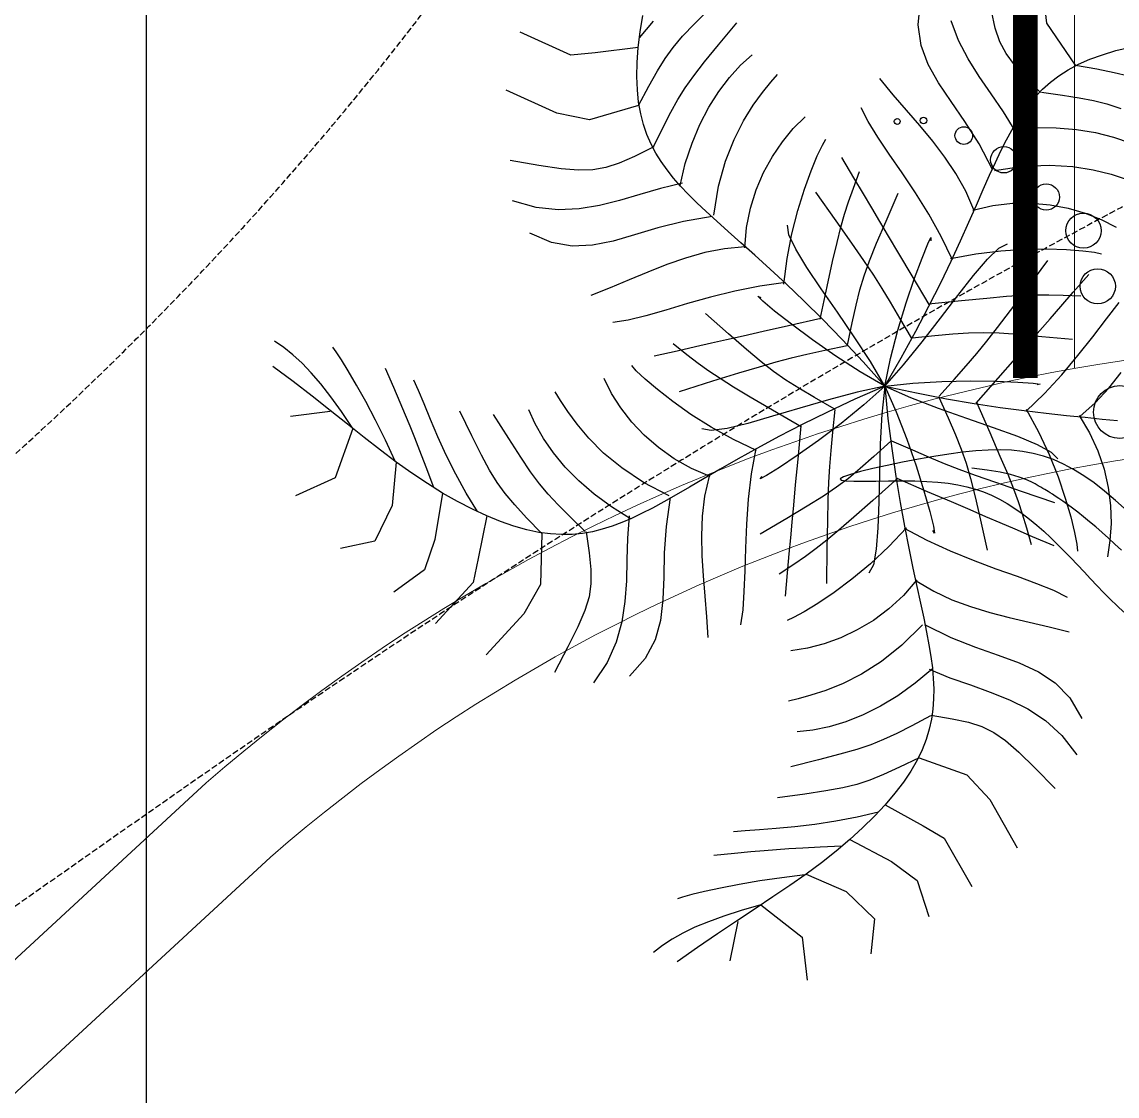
# Model space of a CAD drawing. Header units: millimetres. Extents: x -1030105 to 906887, y -616134 to 1220667.
# Drawn here: x -95543 to -93311, y 508457 to 510646 of the extents above; entities that cross this region are included whole.
import ezdxf
from ezdxf.enums import TextEntityAlignment as Align

# ---------------------------------------------------------------- set-up
doc = ezdxf.new("R2010")
doc.units = ezdxf.units.MM
doc.header["$MEASUREMENT"] = 0
doc.linetypes.add('CENTER', pattern=[2, 1.25, -0.25, 0.25, -0.25])
doc.linetypes.add('DASH', pattern=[0.35, 0.25, -0.1])
doc.layers.add('A-Furniture', color=143, linetype='Continuous')
doc.layers.add('A-Tree', color=98, linetype='Continuous')
doc.layers.add('A-Wall', color=6, linetype='Continuous', lineweight=9)
doc.styles.add('Arial_Bold', font='arialbd.ttf')

# ---------------------------------------------------------------- blocks, each defined once
blk = doc.blocks.new('FUR')
at = {"layer": 'A-Furniture', "color": 8, "linetype": 'DASH', "ltscale": 50}
blk.add_ellipse((-53035.3, -10910.5), major_axis=(-3439.5, -3378.2), ratio=0.705203, start_param=7.259259, end_param=11.183032, dxfattribs=at)
blk.add_open_spline([(-42688, -19137), (-41285.1, -16590.7), (-40890, -13356), (-44692.5, -11594.7), (-47704.7, -12434), (-50055.2, -13846.7), (-51582.6, -14985.6), (-52347.2, -15312), (-52578.2, -15392.8)], degree=3, knots=[0, 0, 0, 0, 6281.430987, 9216.361979, 12501.805308, 15762.232572, 17490.630724, 18208.392501, 18208.392501, 18208.392501, 18208.392501], dxfattribs=at)
blk = doc.blocks.new('CAY8')
at = {"color": 0, "linetype": 'ByBlock'}
for p, q in [((-697.95, 318.68), (-731.26, 341.59)), ((-645.27, 326.71), (-641.28, 338.06)), ((-648.61, 315.72), (-645.27, 326.71)), ((-646.51, 322.62), (-634.35, 332.78)), ((-605.48, 325.54), (-592.64, 334.37)), ((-680.23, 317.46), (-697.95, 318.68)), ((-615.5, 318.17), (-605.48, 325.54)), ((-590.78, 307.61), (-574.94, 321)), ((-648.61, 315.72), (-680.23, 317.46)), ((-651.3, 305.16), (-648.61, 315.72)), ((-630.78, 304.52), (-623.62, 311.45)), ((-623.62, 311.45), (-615.5, 318.17)), ((-445.23, 296.57), (-440.7, 313.18)), ((-653.31, 295.07), (-651.3, 305.16)), ((-637.92, 296.57), (-630.78, 304.52)), ((-603.01, 297.09), (-590.78, 307.61)), ((-353.08, 281.6), (-351.64, 306)), ((-715.36, 279.03), (-748.67, 301.93)), ((-654.63, 285.5), (-653.31, 295.07)), ((-645.98, 286.75), (-637.92, 296.57)), ((-612.52, 288.53), (-603.01, 297.09)), ((-577.61, 290.05), (-567.95, 296.07)), ((-445.75, 281.34), (-445.23, 296.57)), ((-418.36, 280.16), (-421.1, 295.19)), ((-390.53, 284.53), (-391.16, 297.27)), ((-655.88, 274.22), (-645.98, 286.75)), ((-620.19, 281.01), (-612.52, 288.53)), ((-587.18, 282.69), (-577.61, 290.05)), ((-692.59, 270.12), (-715.36, 279.03)), ((-655.27, 276.49), (-654.63, 285.5)), ((-626.89, 273.62), (-620.19, 281.01)), ((-596.56, 274.03), (-587.18, 282.69)), ((-558.04, 274.14), (-552.38, 278.94)), ((-443.08, 266.85), (-445.75, 281.34)), ((-413.87, 265.87), (-418.36, 280.16)), ((-388.87, 274.17), (-390.53, 284.53)), ((-337.84, 247.95), (-353.08, 281.6)), ((-655.88, 274.22), (-692.59, 270.12)), ((-655.26, 267.99), (-655.27, 276.49)), ((-633.5, 265.45), (-626.89, 273.62)), ((-605.6, 264.08), (-596.56, 274.03)), ((-565.25, 267.87), (-558.04, 274.14)), ((-385.89, 265.01), (-388.87, 274.17)), ((-654.62, 259.95), (-655.26, 267.99)), ((-640.91, 255.59), (-633.5, 265.45)), ((-614.21, 252.85), (-605.6, 264.08)), ((-573.55, 259.87), (-565.25, 267.87)), ((-472.02, 249.74), (-479.48, 262.94)), ((-438.04, 252.48), (-443.08, 266.85)), ((-408.17, 251.93), (-413.87, 265.87)), ((-381.31, 255.85), (-385.89, 265.01)), ((-653.4, 252.3), (-654.62, 259.95)), ((-649.99, 243.12), (-640.91, 255.59)), ((-582.5, 249.94), (-573.55, 259.87)), ((-374.83, 245.49), (-381.31, 255.85)), ((-734.76, 243.92), (-754.65, 251.02)), ((-651.63, 244.98), (-653.4, 252.3)), ((-622.24, 240.38), (-614.21, 252.85)), ((-591.64, 237.84), (-582.5, 249.94)), ((-464.39, 236.88), (-472.02, 249.74)), ((-431.43, 237.58), (-438.04, 252.48)), ((-401.81, 237.97), (-408.17, 251.93)), ((-343.57, 245.43), (-335.49, 248.07)), ((-337.84, 247.95), (-322.86, 242.4)), ((-335.49, 248.07), (-326.73, 250.25)), ((-326.73, 250.25), (-317.22, 251.94)), ((-317.22, 251.94), (-307, 253.14)), ((-307, 253.14), (-296.12, 253.86)), ((-719.27, 238.75), (-734.76, 243.92)), ((-650.17, 242.56), (-664.97, 238.27)), ((-649.36, 237.93), (-651.63, 244.98)), ((-629.6, 226.66), (-622.24, 240.38)), ((-547.86, 238.09), (-537.98, 245.06)), ((-493.37, 233.62), (-496.72, 244.28)), ((-366.19, 232.74), (-374.83, 245.49)), ((-357.92, 238.81), (-351.02, 242.33)), ((-351.02, 242.33), (-343.57, 245.43)), ((-322.86, 242.4), (-311.03, 237.77)), ((-706.96, 235.41), (-719.27, 238.75)), ((-696.59, 233.79), (-706.96, 235.41)), ((-686.96, 233.79), (-696.59, 233.79)), ((-676.83, 235.32), (-686.96, 233.79)), ((-664.97, 238.27), (-676.83, 235.32)), ((-646.62, 231.1), (-649.36, 237.93)), ((-643.45, 224.42), (-646.62, 231.1)), ((-600.52, 223.34), (-591.64, 237.84)), ((-557.39, 229.96), (-547.86, 238.09)), ((-488.43, 221.32), (-493.37, 233.62)), ((-456.83, 224.18), (-464.39, 236.88)), ((-424.07, 221.54), (-431.43, 237.58)), ((-395.32, 223.6), (-401.81, 237.97)), ((-370.33, 230.53), (-364.33, 234.87)), ((-365.59, 232.73), (-350.93, 227.95)), ((-364.33, 234.87), (-357.92, 238.81)), ((-311.03, 237.77), (-301.26, 233.44)), ((-639.87, 217.81), (-643.45, 224.42)), ((-636.15, 211.74), (-629.6, 226.66)), ((-608.69, 206.22), (-600.52, 223.34)), ((-566.4, 220.71), (-557.39, 229.96)), ((-529.13, 222.62), (-525.8, 226.45)), ((-449.59, 211.47), (-456.83, 224.18)), ((-389.24, 208.43), (-395.32, 223.6)), ((-381.36, 220.73), (-375.99, 225.81)), ((-375.99, 225.81), (-370.33, 230.53)), ((-350.93, 227.95), (-339.26, 223.95)), ((-339.26, 223.95), (-329.45, 220.19)), ((-742.03, 214.2), (-758.06, 221.92)), ((-635.85, 211.17), (-639.87, 217.81)), ((-574.73, 210.37), (-566.4, 220.71)), ((-540.47, 205.58), (-534.18, 215.52)), ((-534.18, 215.52), (-529.13, 222.62)), ((-482.34, 207.59), (-488.43, 221.32)), ((-416.77, 203.72), (-424.07, 221.54)), ((-391.62, 209.41), (-386.54, 215.29)), ((-386.54, 215.29), (-381.36, 220.73)), ((-329.45, 220.19), (-320.35, 216.1)), ((-320.35, 216.1), (-310.83, 211.13)), ((-726.54, 209.63), (-742.03, 214.2)), ((-711.4, 207.6), (-726.54, 209.63)), ((-696.42, 207.45), (-711.4, 207.6)), ((-681.41, 208.56), (-696.42, 207.45)), ((-666.16, 210.3), (-681.41, 208.56)), ((-650.48, 212.03), (-666.16, 210.3)), ((-634.19, 213.12), (-650.48, 212.03)), ((-631.34, 204.34), (-635.85, 211.17)), ((-582.19, 198.96), (-574.73, 210.37)), ((-510.75, 195.28), (-516.83, 211.26)), ((-475.56, 192.61), (-482.34, 207.59)), ((-442.93, 198.57), (-449.59, 211.47)), ((-396.71, 203.02), (-391.62, 209.41)), ((-391.16, 209.87), (-374.94, 208.25)), ((-374.94, 208.25), (-359.63, 205.5)), ((-626.3, 197.21), (-631.34, 204.34)), ((-615.71, 186.24), (-608.69, 206.22)), ((-547.55, 193.22), (-540.47, 205.58)), ((-410.35, 183.49), (-416.77, 203.72)), ((-401.94, 196.02), (-396.71, 203.02)), ((-359.63, 205.5), (-345.28, 201.71)), ((-345.28, 201.71), (-331.95, 197)), ((-735.31, 187.11), (-749.7, 196.55)), ((-620.68, 189.63), (-626.3, 197.21)), ((-588.62, 186.54), (-582.19, 198.96)), ((-554.93, 178.85), (-547.55, 193.22)), ((-512.36, 187.84), (-505.94, 198.9)), ((-505.86, 182.43), (-510.75, 195.28)), ((-468.53, 176.58), (-475.56, 192.61)), ((-437.08, 185.3), (-442.93, 198.57)), ((-407.41, 188.32), (-401.94, 196.02)), ((-331.95, 197), (-319.69, 191.47)), ((-319.69, 191.47), (-308.55, 185.23)), ((-720.99, 181.91), (-735.31, 187.11)), ((-657.41, 184.05), (-674.94, 182.01)), ((-638.21, 185.48), (-657.41, 184.05)), ((-616.99, 185.33), (-638.21, 185.48)), ((-614.42, 181.47), (-620.68, 189.63)), ((-593.86, 173.12), (-588.62, 186.54)), ((-528.89, 166.65), (-539.81, 189.73)), ((-517.52, 178.71), (-512.36, 187.84)), ((-432.3, 171.5), (-437.08, 185.3)), ((-413.24, 179.85), (-407.41, 188.32)), ((-706.38, 179.97), (-720.99, 181.91)), ((-691.15, 180.32), (-706.38, 179.97)), ((-674.94, 182.01), (-691.15, 180.32)), ((-607.48, 172.6), (-614.42, 181.47)), ((-562.16, 162.91), (-554.93, 178.85)), ((-521.97, 170.32), (-517.52, 178.71)), ((-501.66, 171.37), (-505.86, 182.43)), ((-493.16, 160.01), (-480.82, 178.66)), ((-461.72, 159.69), (-468.53, 176.58)), ((-419.53, 170.52), (-413.24, 179.85)), ((-409.1, 182.55), (-387.93, 182.05)), ((-387.93, 182.05), (-369.12, 179.57)), ((-369.12, 179.57), (-352.59, 175.61)), ((-352.59, 175.61), (-338.25, 170.65)), ((-599.83, 162.89), (-607.48, 172.6)), ((-597.72, 158.75), (-593.86, 173.12)), ((-564.51, 162.63), (-564.23, 169.63)), ((-526.26, 161.5), (-521.97, 170.32)), ((-497.62, 160.72), (-501.66, 171.37)), ((-428.83, 157), (-432.3, 171.5)), ((-426.4, 160.23), (-419.53, 170.52)), ((-338.25, 170.65), (-326.04, 165.21)), ((-626.97, 160.48), (-641.39, 159.02)), ((-612.37, 160.76), (-626.97, 160.48)), ((-597.5, 159.58), (-612.37, 160.76)), ((-591.41, 152.2), (-599.83, 162.89)), ((-568.77, 145.81), (-562.16, 162.91)), ((-561.39, 151.48), (-564.51, 162.63)), ((-530.94, 151.07), (-526.26, 161.5)), ((-520.48, 148.74), (-528.89, 166.65)), ((-502.66, 145.44), (-493.16, 160.01)), ((-493.23, 149.13), (-497.62, 160.72)), ((-455.57, 142.13), (-461.72, 159.69)), ((-433.96, 148.92), (-426.4, 160.23)), ((-326.04, 165.21), (-315.87, 159.79)), ((-940.31, 145.77), (-946.12, 151.56)), ((-670.05, 153.71), (-684.47, 150.44)), ((-655.72, 156.66), (-670.05, 153.71)), ((-641.39, 159.02), (-655.72, 156.66)), ((-582.27, 140.45), (-591.41, 152.2)), ((-555.64, 136.98), (-561.39, 151.48)), ((-429.69, 156.95), (-414.82, 157.72)), ((-414.82, 157.72), (-400.44, 156.89)), ((-400.44, 156.89), (-386.64, 154.61)), ((-386.64, 154.61), (-373.49, 151.03)), ((-934.72, 139.39), (-940.31, 145.77)), ((-699.05, 147.16), (-713.91, 144.14)), ((-684.47, 150.44), (-699.05, 147.16)), ((-574.28, 127.96), (-568.77, 145.81)), ((-536.56, 137.86), (-530.94, 151.07)), ((-513.99, 134.64), (-520.48, 148.74)), ((-509.97, 133.73), (-502.66, 145.44)), ((-487.98, 135.23), (-493.23, 149.13)), ((-442.32, 136.6), (-433.96, 148.92)), ((-373.49, 151.03), (-361.08, 146.31)), ((-361.08, 146.31), (-349.5, 140.6)), ((-929.27, 132.25), (-934.72, 139.39)), ((-903.4, 136.14), (-905.16, 139.66)), ((-900.66, 129.73), (-903.4, 136.14)), ((-572.45, 127.52), (-582.27, 140.45)), ((-548.05, 119.93), (-555.64, 136.98)), ((-543.66, 120.67), (-536.56, 137.86)), ((-472.05, 129.07), (-466.16, 138.46)), ((-466.16, 138.46), (-463.08, 142.62)), ((-463.08, 142.62), (-463.64, 140.44)), ((-450.53, 124.11), (-455.57, 142.13)), ((-451.57, 123.27), (-442.32, 136.6)), ((-349.5, 140.6), (-338.82, 134.05)), ((-938.06, 120.19), (-950.52, 133.45)), ((-923.86, 124.17), (-929.27, 132.25)), ((-897.13, 120.78), (-900.66, 129.73)), ((-628.39, 127.87), (-645.81, 126.14)), ((-610.22, 129.13), (-628.39, 127.87)), ((-591.63, 129.56), (-610.22, 129.13)), ((-572.93, 128.77), (-591.63, 129.56)), ((-562.01, 113.35), (-572.45, 127.52)), ((-515.73, 123.7), (-509.97, 133.73)), ((-508.83, 122.97), (-513.99, 134.64)), ((-481.34, 117.67), (-487.98, 135.23)), ((-479.93, 115.54), (-472.05, 129.07)), ((-415.73, 126.57), (-408.98, 128.46)), ((-338.82, 134.05), (-329.14, 126.81)), ((-926.3, 107.28), (-938.06, 120.19)), ((-918.42, 114.98), (-923.86, 124.17)), ((-893.03, 109.64), (-897.13, 120.78)), ((-690.31, 121.87), (-701.49, 121.98)), ((-677.09, 122.77), (-690.31, 121.87)), ((-662.15, 124.32), (-677.09, 122.77)), ((-645.81, 126.14), (-662.15, 124.32)), ((-591.41, 118.34), (-594.41, 122.55)), ((-594.41, 122.55), (-592.51, 121.36)), ((-552.8, 98.34), (-543.66, 120.67)), ((-539.41, 101.13), (-548.05, 119.93)), ((-520.61, 114.13), (-515.73, 123.7)), ((-504.41, 112.37), (-508.83, 122.97)), ((-461.83, 108.96), (-451.57, 123.27)), ((-451.72, 125.14), (-433.05, 125.42)), ((-437.38, 110.21), (-425.37, 120.15)), ((-433.05, 125.42), (-414.74, 124.42)), ((-425.37, 120.15), (-415.73, 126.57)), ((-414.74, 124.42), (-397.34, 122.47)), ((-397.34, 122.47), (-381.4, 119.88)), ((-381.4, 119.88), (-367.46, 116.98)), ((-912.87, 104.49), (-918.42, 114.98)), ((-866.73, 103.18), (-870.26, 117.82)), ((-620.25, 99.32), (-634.17, 116.82)), ((-584.29, 109.84), (-591.41, 118.34)), ((-550.99, 97.82), (-562.01, 113.35)), ((-525.26, 103.83), (-520.61, 114.13)), ((-500.14, 101.5), (-504.41, 112.37)), ((-488.98, 98.99), (-479.93, 115.54)), ((-472.8, 95.08), (-481.34, 117.67)), ((-367.46, 116.98), (-356.06, 114.06)), ((-356.06, 114.06), (-347.75, 111.45)), ((-915.13, 94.78), (-926.3, 107.28)), ((-907.13, 92.54), (-912.87, 104.49)), ((-888.55, 96.66), (-893.03, 109.64)), ((-849.34, 97.83), (-851.31, 105.97)), ((-573.87, 98.17), (-584.29, 109.84)), ((-530.32, 91.6), (-525.26, 103.83)), ((-473.19, 93.68), (-461.83, 108.96)), ((-451.25, 97.72), (-437.38, 110.21)), ((-400.9, 93.94), (-382.33, 111.45)), ((-347.75, 111.45), (-343.07, 109.47)), ((-883.92, 82.19), (-888.55, 96.66)), ((-863.96, 91.6), (-866.73, 103.18)), ((-847.07, 87.58), (-849.34, 97.83)), ((-652.65, 89.67), (-661.18, 99.19)), ((-609.92, 95.89), (-622.3, 95.3)), ((-609.32, 85.79), (-620.25, 99.32)), ((-595.08, 96.6), (-609.92, 95.89)), ((-576.33, 97.48), (-595.08, 96.6)), ((-552.2, 98.62), (-576.33, 97.48)), ((-560.92, 84.44), (-573.87, 98.17)), ((-539.44, 80.85), (-550.99, 97.82)), ((-530.48, 81.38), (-539.41, 101.13)), ((-495.45, 88.97), (-500.14, 101.5)), ((-498.38, 80.51), (-488.98, 98.99)), ((-466.46, 83.68), (-451.25, 97.72)), ((-368.07, 85.52), (-354.75, 96.24)), ((-915.31, 93.97), (-944.35, 95.55)), ((-904.45, 82.71), (-915.13, 94.78)), ((-901.11, 78.94), (-907.13, 92.54)), ((-861.73, 82.01), (-863.96, 91.6)), ((-690.9, 84.46), (-693.52, 88.82)), ((-659.22, 93.5), (-676.3, 92.65)), ((-645.5, 94.17), (-659.22, 93.5)), ((-645.56, 81.94), (-652.65, 89.67)), ((-633.68, 94.75), (-645.5, 94.17)), ((-622.3, 95.3), (-633.68, 94.75)), ((-536.44, 76.24), (-530.32, 91.6)), ((-489.74, 73.42), (-495.45, 88.97)), ((-485.76, 77.45), (-473.19, 93.68)), ((-473.25, 95.56), (-449.19, 93.77)), ((-449.19, 93.77), (-430.65, 92.32)), ((-430.65, 92.32), (-416.35, 91.07)), ((-416.35, 91.07), (-404.99, 89.84)), ((-415.33, 80.4), (-400.9, 93.94)), ((-404.99, 89.84), (-395.27, 88.48)), ((-395.27, 88.48), (-385.92, 86.84)), ((-894.15, 71.11), (-904.45, 82.71)), ((-879.33, 66.59), (-883.92, 82.19)), ((-859.81, 73.35), (-861.73, 82.01)), ((-844.41, 75.63), (-847.07, 87.58)), ((-748.84, 72.89), (-751.65, 79.75)), ((-711.41, 71.43), (-714.98, 82.98)), ((-685.71, 77.47), (-690.9, 84.46)), ((-638.95, 75.11), (-645.56, 81.94)), ((-600.45, 75.22), (-609.32, 85.79)), ((-546.25, 69.8), (-560.92, 84.44)), ((-527.4, 62.34), (-539.44, 80.85)), ((-522.07, 61.47), (-530.48, 81.38)), ((-507.31, 61.22), (-498.38, 80.51)), ((-482.49, 69.09), (-466.46, 83.68)), ((-426.74, 69.87), (-415.33, 80.4)), ((-385.92, 86.84), (-375.64, 84.76)), ((-378.77, 76.91), (-368.07, 85.52)), ((-375.64, 84.76), (-363.14, 82.07)), ((-901.11, 78.94), (-920.03, 45.94)), ((-857.97, 64.53), (-859.81, 73.35)), ((-841.29, 62.35), (-844.41, 75.63)), ((-816.81, 58.6), (-822.28, 77.84)), ((-745.1, 64.09), (-748.84, 72.89)), ((-678.2, 68.41), (-685.71, 77.47)), ((-631.89, 68.31), (-638.95, 75.11)), ((-602.55, 71.68), (-617.97, 69.86)), ((-589.86, 72.98), (-602.55, 71.68)), ((-592.68, 66.64), (-600.45, 75.22)), ((-578.42, 73.91), (-589.86, 72.98)), ((-566.75, 74.6), (-578.42, 73.91)), ((-553.39, 75.19), (-566.75, 74.6)), ((-536.84, 75.82), (-553.39, 75.19)), ((-499.64, 60.28), (-485.76, 77.45)), ((-489.22, 73.18), (-472.71, 72.1)), ((-472.71, 72.1), (-459.52, 71.06)), ((-388, 69.49), (-378.77, 76.91)), ((-347.58, 62.31), (-336.4, 72.34)), ((-884.13, 60.01), (-894.15, 71.11)), ((-874.99, 50.22), (-879.33, 66.59)), ((-855.98, 54.49), (-857.97, 64.53)), ((-790.79, 52.1), (-798.63, 71.3)), ((-770.01, 59.2), (-772.76, 70.25)), ((-740.07, 53.73), (-745.1, 64.09)), ((-706.62, 59.85), (-711.41, 71.43)), ((-668.63, 57.86), (-678.2, 68.41)), ((-637.61, 67.39), (-662.93, 64.14)), ((-617.97, 69.86), (-637.61, 67.39)), ((-623.42, 60.63), (-631.89, 68.31)), ((-585.09, 59.04), (-592.68, 66.64)), ((-530.66, 55.35), (-546.25, 69.8)), ((-498.82, 54.94), (-482.49, 69.09)), ((-459.52, 71.06), (-448.29, 69.83)), ((-448.29, 69.83), (-437.69, 68.14)), ((-437.69, 68.14), (-426.36, 65.76)), ((-436.25, 61.35), (-426.74, 69.87)), ((-426.36, 65.76), (-412.97, 62.43)), ((-396.88, 62.36), (-388, 69.49)), ((-874.29, 49.47), (-884.13, 60.01)), ((-837.6, 48.13), (-841.29, 62.35)), ((-812.38, 43.65), (-816.81, 58.6)), ((-765.98, 47.82), (-770.01, 59.2)), ((-700.61, 48.42), (-706.62, 59.85)), ((-657.25, 46.4), (-668.63, 57.86)), ((-612.59, 51.21), (-623.42, 60.63)), ((-576.74, 51.44), (-585.09, 59.04)), ((-514.94, 42.21), (-527.4, 62.34)), ((-514.94, 42.21), (-522.07, 61.47)), ((-514.94, 42.21), (-507.31, 61.22)), ((-514.94, 42.21), (-499.64, 60.28)), ((-444.95, 53.87), (-436.25, 61.35)), ((-412.97, 62.43), (-396.17, 57.9)), ((-406.54, 54.61), (-396.88, 62.36)), ((-396.17, 57.9), (-374.63, 51.93)), ((-359.73, 51.23), (-347.58, 62.31)), ((-874.29, 49.47), (-882.84, 18.93)), ((-864.53, 39.51), (-874.29, 49.47)), ((-853.61, 42.16), (-855.98, 54.49)), ((-833.26, 33.37), (-837.6, 48.13)), ((-784.56, 37.21), (-790.79, 52.1)), ((-760.64, 36.22), (-765.98, 47.82)), ((-733.38, 42.15), (-740.07, 53.73)), ((-693.34, 37.31), (-700.61, 48.42)), ((-598.44, 39.14), (-612.59, 51.21)), ((-566.67, 42.85), (-576.74, 51.44)), ((-514.94, 42.21), (-530.66, 55.35)), ((-514.94, 42.21), (-498.82, 54.94)), ((-453.98, 46.46), (-444.95, 53.87)), ((-418.14, 45.31), (-406.54, 54.61)), ((-372.81, 39.59), (-359.73, 51.23)), ((-920.03, 45.94), (-950.64, 38.02)), ((-850.62, 26.47), (-853.61, 42.16)), ((-808.47, 31.85), (-812.38, 43.65)), ((-724.7, 29.72), (-733.38, 42.15)), ((-644.32, 34.6), (-657.25, 46.4)), ((-553.96, 32.28), (-566.67, 42.85)), ((-535.46, 41.39), (-557, 39.53)), ((-514.94, 42.21), (-537.94, 36.58)), ((-514.94, 42.21), (-535.46, 41.39)), ((-514.94, 42.21), (-532.29, 31.32)), ((-514.94, 42.21), (-520.5, 22.44)), ((-514.94, 42.21), (-516.69, 18.59)), ((-514.94, 42.21), (-509.94, 22.34)), ((-514.94, 42.21), (-497.85, 30.81)), ((-514.94, 42.21), (-494.5, 40.82)), ((-514.94, 42.21), (-493.02, 33.25)), ((-494.5, 40.82), (-473.39, 38.29)), ((-464.45, 38.12), (-453.98, 46.46)), ((-432.79, 33.57), (-418.14, 45.31)), ((-854.77, 30.18), (-864.53, 39.51)), ((-828.19, 18.44), (-833.26, 33.37)), ((-779.36, 25.52), (-784.56, 37.21)), ((-753.97, 24.54), (-760.64, 36.22)), ((-684.81, 26.69), (-693.34, 37.31)), ((-644.79, 32.27), (-651.36, 34.71)), ((-633.22, 31.8), (-644.79, 32.27)), ((-630.1, 23.03), (-644.32, 34.6)), ((-617.65, 32.79), (-633.22, 31.8)), ((-599.09, 34.74), (-617.65, 32.79)), ((-578.54, 37.15), (-599.09, 34.74)), ((-580.03, 23.55), (-598.44, 39.14)), ((-557, 39.53), (-578.54, 37.15)), ((-537.94, 36.58), (-559.26, 30.85)), ((-493.02, 33.25), (-472.41, 25.35)), ((-477.47, 27.89), (-464.45, 38.12)), ((-473.39, 38.29), (-452.92, 35.07)), ((-452.92, 35.07), (-434.38, 31.57)), ((-451.64, 18.47), (-432.79, 33.57)), ((-386.77, 27.89), (-372.81, 39.59)), ((-845.03, 21.49), (-854.77, 30.18)), ((-804.58, 22.05), (-808.47, 31.85)), ((-774.58, 15.91), (-779.36, 25.52)), ((-745.95, 12.89), (-753.97, 24.54)), ((-713.65, 16.79), (-724.7, 29.72)), ((-674.98, 16.73), (-684.81, 26.69)), ((-578.97, 25.11), (-597.14, 19.43)), ((-580.11, 24.21), (-586.48, 0.91)), ((-559.26, 30.85), (-578.97, 25.11)), ((-553.67, 31.77), (-558.19, 15.84)), ((-532.29, 31.32), (-550.86, 20.95)), ((-497.85, 30.81), (-479.34, 19.65)), ((-477.54, 27.31), (-473.47, 11.29)), ((-472.41, 25.35), (-453.09, 18.41)), ((-434.38, 31.57), (-419.08, 28.26)), ((-419.08, 28.26), (-408.33, 25.56)), ((-408.33, 25.56), (-403.42, 23.92)), ((-403.42, 23.92), (-405.67, 23.77)), ((-401.56, 16.62), (-386.77, 27.89)), ((-882.84, 18.93), (-899.71, -4.3)), ((-845.03, 21.49), (-856.53, -10.84)), ((-835.35, 13.48), (-845.03, 21.49)), ((-822.29, 3.73), (-828.19, 18.44)), ((-800.21, 13.1), (-804.58, 22.05)), ((-699.89, 3.72), (-713.65, 16.79)), ((-663.83, 7.61), (-674.98, 16.73)), ((-614.84, 12.27), (-630.1, 23.03)), ((-597.14, 19.43), (-613.85, 13.88)), ((-550.86, 20.95), (-569.32, 11.53)), ((-520.5, 22.44), (-525.39, 1.38)), ((-516.69, 18.59), (-517.83, -3.45)), ((-509.94, 22.34), (-505.82, 1.48)), ((-479.34, 19.65), (-460.51, 8.92)), ((-453.09, 18.41), (-435.05, 12.32)), ((-451.32, 19.05), (-445.59, -4.39)), ((-417.14, 6.26), (-401.56, 16.62)), ((-354.79, 12.38), (-343.98, 22.04)), ((-825.79, 6.17), (-835.35, 13.48)), ((-794.86, 3.85), (-800.21, 13.1)), ((-769.62, 7.25), (-774.58, 15.91)), ((-736.57, 1.39), (-745.95, 12.89)), ((-629.18, 8.53), (-643.18, 3.47)), ((-613.85, 13.88), (-629.18, 8.53)), ((-615.19, 13.81), (-621.71, -3.73)), ((-569.32, 11.53), (-586.37, 3.46)), ((-558.19, 15.84), (-561.76, 2.94)), ((-473.47, 11.29), (-470.37, -1.58)), ((-460.51, 8.92), (-442.47, -1.21)), ((-435.05, 12.32), (-418.27, 6.99)), ((-366.43, 3.56), (-354.79, 12.38)), ((-816.37, -0.4), (-825.79, 6.17)), ((-788, -6.85), (-794.86, 3.85)), ((-763.89, -1.56), (-769.62, 7.25)), ((-725.8, -9.84), (-736.57, 1.39)), ((-683.06, -9.12), (-699.89, 3.72)), ((-651.36, -0.51), (-663.83, 7.61)), ((-643.18, 3.47), (-655.94, -1.23)), ((-586.37, 3.46), (-600.69, -2.85)), ((-586.48, 0.91), (-591.43, -17.2)), ((-561.76, 2.94), (-564.71, -8.36)), ((-517.55, 2.03), (-531.54, -6.79)), ((-525.39, 1.38), (-529.78, -19.84)), ((-516.98, 2.14), (-503.23, -7.07)), ((-505.82, 1.48), (-502.57, -18.99)), ((-418.27, 6.99), (-402.73, 2.31)), ((-416.53, 7.71), (-410.5, -9.96)), ((-402.73, 2.31), (-388.42, -1.83)), ((-379.16, -4.22), (-366.43, 3.56)), ((-899.71, -4.3), (-925.26, -5.25)), ((-816.37, -0.4), (-827.79, -29.94)), ((-807.15, -6.22), (-816.37, -0.4)), ((-798.18, -11.25), (-807.15, -6.22)), ((-779.15, -20.14), (-788, -6.85)), ((-756.8, -11.65), (-763.89, -1.56)), ((-667.55, -5.51), (-678.13, -9.37)), ((-655.94, -1.23), (-667.55, -5.51)), ((-652.08, -0.04), (-657.8, -13.82)), ((-621.71, -3.73), (-627.05, -21.55)), ((-610.98, -6.99), (-615.91, -8.54)), ((-615.91, -8.54), (-614.18, -7.1)), ((-600.69, -2.85), (-610.98, -6.99)), ((-531.54, -6.79), (-542.82, -13.71)), ((-517.83, -3.45), (-518.46, -23.97)), ((-503.23, -7.07), (-492.06, -14.45)), ((-470.37, -1.58), (-468.08, -12.64)), ((-445.59, -4.39), (-441.23, -22.47)), ((-442.47, -1.21), (-426.3, -10.54)), ((-388.42, -1.83), (-375.33, -5.53)), ((-379.47, -3.41), (-374.15, -17.32)), ((-375.33, -5.53), (-363.43, -8.89)), ((-856.53, -10.84), (-867.7, -31.11)), ((-789.49, -15.47), (-798.18, -11.25)), ((-781.12, -18.86), (-789.49, -15.47)), ((-747.75, -24.14), (-756.8, -11.65)), ((-713.63, -20.68), (-725.8, -9.84)), ((-696.76, -15.8), (-705.11, -18.39)), ((-687.82, -12.8), (-696.76, -15.8)), ((-682.6, -10.61), (-689.29, -30.75)), ((-678.13, -9.37), (-687.82, -12.8)), ((-657.8, -13.82), (-662.04, -27.79)), ((-564.71, -8.36), (-567.36, -19.53)), ((-542.82, -13.71), (-552.63, -19.31)), ((-533.8, -15.41), (-543.14, -16.01)), ((-523.18, -14.94), (-533.8, -15.41)), ((-511.78, -14.61), (-523.18, -14.94)), ((-500.08, -14.44), (-511.78, -14.61)), ((-488.6, -14.45), (-500.08, -14.44)), ((-492.06, -14.45), (-482.22, -20.75)), ((-477.73, -14.63), (-488.6, -14.45)), ((-467.51, -15.04), (-477.73, -14.63)), ((-468.08, -12.64), (-466.4, -23.25)), ((-457.89, -15.72), (-467.51, -15.04)), ((-448.83, -16.71), (-457.89, -15.72)), ((-426.3, -10.54), (-413.13, -18.89)), ((-410.5, -9.96), (-405.79, -27.68)), ((-363.43, -8.89), (-352.61, -11.98)), ((-779.15, -20.14), (-786.6, -56.32)), ((-773.03, -21.47), (-781.12, -18.86)), ((-765.19, -23.35), (-773.03, -21.47)), ((-757.53, -24.55), (-765.19, -23.35)), ((-727.94, -23.7), (-735.28, -24.65)), ((-720.56, -22.34), (-727.94, -23.7)), ((-712.99, -20.57), (-720.56, -22.34)), ((-714.34, -18.39), (-718.33, -34.22)), ((-705.11, -18.39), (-712.99, -20.57)), ((-627.05, -21.55), (-631.47, -39.22)), ((-591.43, -17.2), (-595.35, -31.53)), ((-567.36, -19.53), (-570.04, -32.01)), ((-552.63, -19.31), (-562.2, -24.18)), ((-556.02, -17.59), (-558.57, -18.55)), ((-558.57, -18.55), (-558.03, -19.59)), ((-558.03, -19.59), (-554.73, -20.73)), ((-550.72, -16.75), (-556.02, -17.59)), ((-554.73, -20.73), (-549.19, -21.97)), ((-543.14, -16.01), (-550.72, -16.75)), ((-549.19, -21.97), (-541.91, -23.3)), ((-541.91, -23.3), (-533.38, -24.72)), ((-529.78, -19.84), (-533.84, -40.13)), ((-502.57, -18.99), (-500.16, -37.7)), ((-482.22, -20.75), (-472.42, -26.72)), ((-466.4, -23.25), (-465.17, -34.76)), ((-440.27, -18.07), (-448.83, -16.71)), ((-441.23, -22.47), (-438.01, -36.46)), ((-432.16, -19.83), (-440.27, -18.07)), ((-424.47, -22.05), (-432.16, -19.83)), ((-417.12, -24.76), (-424.47, -22.05)), ((-413.13, -18.89), (-404.05, -26.08)), ((-374.15, -17.32), (-370.5, -31.25)), ((-867.7, -31.11), (-892.5, -43.25)), ((-827.79, -29.94), (-834.43, -46.41)), ((-750.03, -25.13), (-757.53, -24.55)), ((-742.62, -25.15), (-750.03, -25.13)), ((-747.27, -24.49), (-747.77, -39.89)), ((-735.28, -24.65), (-742.62, -25.15)), ((-689.29, -30.75), (-693.87, -49.46)), ((-662.04, -27.79), (-665.11, -41.96)), ((-595.35, -31.53), (-598.61, -43.49)), ((-572.76, -28.91), (-585.55, -34.09)), ((-562.2, -24.18), (-572.76, -28.91)), ((-517.31, -25.46), (-537.83, -38.15)), ((-533.38, -24.72), (-524.12, -26.24)), ((-524.12, -26.24), (-514.62, -27.85)), ((-518.46, -23.97), (-518.68, -43.01)), ((-517.96, -25.33), (-497.77, -38.59)), ((-514.62, -27.85), (-505.4, -29.56)), ((-505.4, -29.56), (-496.85, -31.37)), ((-496.85, -31.37), (-489, -33.31)), ((-472.42, -26.72), (-461.38, -33.13)), ((-452.12, -30.96), (-462.91, -27.65)), ((-443.23, -34.14), (-452.12, -30.96)), ((-410.09, -28.02), (-417.12, -24.76)), ((-403.29, -31.86), (-410.09, -28.02)), ((-405.79, -27.68), (-402.27, -44.83)), ((-404.05, -26.08), (-400.17, -31.91)), ((-370.5, -31.25), (-368.4, -45.08)), ((-718.33, -34.22), (-721.53, -49.67)), ((-631.47, -39.22), (-635.21, -56.32)), ((-585.55, -34.09), (-601.8, -40.3)), ((-570.04, -32.01), (-573.08, -47.24)), ((-537.83, -38.15), (-553.67, -47.88)), ((-500.16, -37.7), (-498.59, -53.27)), ((-497.77, -38.59), (-482.07, -48.9)), ((-489, -33.31), (-481.77, -35.41)), ((-481.77, -35.41), (-475.08, -37.7)), ((-475.08, -37.7), (-468.85, -40.23)), ((-465.17, -34.76), (-464.2, -48.52)), ((-461.38, -33.13), (-447.84, -40.72)), ((-436.02, -37.15), (-443.23, -34.14)), ((-438.01, -36.46), (-435.66, -47.65)), ((-430.27, -39.96), (-436.02, -37.15)), ((-396.68, -36.3), (-403.29, -31.86)), ((-390.18, -41.4), (-396.68, -36.3)), ((-834.43, -46.41), (-866.51, -71.01)), ((-747.77, -39.89), (-748.62, -52.08)), ((-665.11, -41.96), (-667.3, -56.32)), ((-601.8, -40.3), (-622.74, -48.13)), ((-598.61, -43.49), (-601.6, -54.48)), ((-573.08, -47.24), (-576.8, -66.67)), ((-533.84, -40.13), (-537.72, -58.39)), ((-518.68, -43.01), (-518.56, -60.62)), ((-468.85, -40.23), (-463.02, -43.02)), ((-463.02, -43.02), (-457.49, -46.11)), ((-457.49, -46.11), (-452.19, -49.54)), ((-447.84, -40.72), (-430.5, -50.27)), ((-435.66, -47.65), (-433.95, -57.3)), ((-425.76, -42.55), (-430.27, -39.96)), ((-422.29, -44.87), (-425.76, -42.55)), ((-419.63, -46.91), (-422.29, -44.87)), ((-417.57, -48.62), (-419.63, -46.91)), ((-402.27, -44.83), (-399.8, -60.79)), ((-383.73, -47.17), (-390.18, -41.4)), ((-377.28, -53.65), (-383.73, -47.17)), ((-368.4, -45.08), (-367.73, -58.69)), ((-748.62, -52.08), (-750.3, -62.19)), ((-721.53, -49.67), (-724.59, -64.71)), ((-693.87, -49.46), (-697.34, -66.76)), ((-601.6, -54.48), (-604.71, -65.9)), ((-565.99, -55.27), (-575.9, -60.95)), ((-553.67, -47.88), (-565.99, -55.27)), ((-498.59, -53.27), (-497.83, -64.33)), ((-482.07, -48.9), (-469.65, -57.05)), ((-464.2, -48.52), (-463.31, -65.9)), ((-452.19, -49.54), (-447.06, -53.32)), ((-447.06, -53.32), (-442.09, -57.43)), ((-430.5, -50.27), (-408.11, -62.52)), ((-415.92, -50.01), (-417.57, -48.62)), ((-414.56, -51.14), (-415.92, -50.01)), ((-413.38, -52.12), (-414.56, -51.14)), ((-412.28, -53.04), (-413.38, -52.12)), ((-411.17, -54.01), (-412.28, -53.04)), ((-409.93, -55.12), (-411.17, -54.01)), ((-408.48, -56.48), (-409.93, -55.12)), ((-370.74, -60.88), (-377.28, -53.65)), ((-786.6, -56.32), (-802.1, -75.22)), ((-750.3, -62.19), (-753.27, -71.35)), ((-667.3, -56.32), (-668.91, -70.85)), ((-635.21, -56.32), (-638.52, -72.42)), ((-575.9, -60.95), (-584.55, -65.57)), ((-537.72, -58.39), (-541.59, -73.5)), ((-517.34, -62.05), (-532.29, -73.24)), ((-518.91, -61.91), (-504.24, -73.53)), ((-518.56, -60.62), (-518.21, -76.84)), ((-469.65, -57.05), (-459.29, -63.85)), ((-442.09, -57.43), (-437.25, -61.85)), ((-437.25, -61.85), (-432.56, -66.54)), ((-433.95, -57.3), (-432.62, -66.7)), ((-406.71, -58.17), (-408.48, -56.48)), ((-404.54, -60.28), (-406.71, -58.17)), ((-402, -62.8), (-404.54, -60.28)), ((-399.13, -65.72), (-402, -62.8)), ((-399.8, -60.79), (-398.26, -74.95)), ((-364.06, -68.89), (-370.74, -60.88)), ((-367.73, -58.69), (-368.39, -71.95)), ((-753.27, -71.35), (-758.02, -80.71)), ((-724.59, -64.71), (-728.17, -79.33)), ((-697.34, -66.76), (-700.75, -82.7)), ((-668.91, -70.85), (-670.26, -85.57)), ((-604.71, -65.9), (-608.3, -79.16)), ((-593.09, -69.74), (-602.63, -74.09)), ((-584.55, -65.57), (-593.09, -69.74)), ((-576.8, -66.67), (-581.53, -91.75)), ((-497.87, -69.5), (-498.71, -67.41)), ((-497.83, -64.33), (-497.87, -69.5)), ((-463.31, -65.9), (-462.34, -88.23)), ((-459.29, -63.85), (-449.77, -70.09)), ((-449.77, -70.09), (-439.86, -76.57)), ((-432.62, -66.7), (-431.43, -77.13)), ((-432.56, -66.54), (-428.01, -71.48)), ((-428.01, -71.48), (-423.6, -76.62)), ((-395.98, -69), (-399.13, -65.72)), ((-392.61, -72.63), (-395.98, -69)), ((-357.19, -77.67), (-364.06, -68.89)), ((-802.1, -75.22), (-834.18, -99.82)), ((-728.17, -79.33), (-732.94, -93.53)), ((-638.52, -72.42), (-641.67, -87.11)), ((-602.63, -74.09), (-614.32, -79.27)), ((-608.3, -79.16), (-612.78, -95.67)), ((-532.29, -73.24), (-547.68, -83.2)), ((-541.59, -73.5), (-545.62, -84.35)), ((-518.21, -76.84), (-517.73, -91.73)), ((-504.24, -73.53), (-488.95, -84.12)), ((-439.86, -76.57), (-428.36, -84.09)), ((-431.43, -77.13), (-430.12, -89.85)), ((-423.6, -76.62), (-419.31, -81.95)), ((-398.26, -74.95), (-397.51, -86.69)), ((-389.06, -76.57), (-392.61, -72.63)), ((-385.37, -80.81), (-389.06, -76.57)), ((-368.39, -71.95), (-370.24, -84.73)), ((-758.02, -80.71), (-765.01, -91.38)), ((-700.75, -82.7), (-705.12, -97.3)), ((-670.26, -85.57), (-671.65, -100.46)), ((-641.67, -87.11), (-644.9, -99.97)), ((-547.68, -83.2), (-562.9, -91.84)), ((-545.62, -84.35), (-549.96, -89.85)), ((-488.95, -84.12), (-473.51, -93.78)), ((-428.36, -84.09), (-414.05, -93.45)), ((-419.31, -81.95), (-415.16, -87.42)), ((-415.16, -87.42), (-411.12, -93.01)), ((-397.51, -86.69), (-397.42, -95.4)), ((-381.61, -85.31), (-385.37, -80.81)), ((-377.79, -90.06), (-381.61, -85.31)), ((-370.24, -84.73), (-373.17, -96.91)), ((-765.01, -91.38), (-774.71, -104.52)), ((-732.94, -93.53), (-739.56, -107.29)), ((-562.9, -91.84), (-577.32, -99.12)), ((-517.73, -91.73), (-517.2, -105.32)), ((-473.51, -93.78), (-458.4, -102.62)), ((-411.12, -93.01), (-407.18, -98.69)), ((-397.42, -95.4), (-397.87, -100.46)), ((-373.95, -95.01), (-377.79, -90.06)), ((-370.06, -100.12), (-373.95, -95.01)), ((-705.12, -97.3), (-711.47, -110.59)), ((-671.65, -100.46), (-673.37, -115.52)), ((-644.9, -99.97), (-648.45, -110.56)), ((-577.32, -99.12), (-590.31, -104.97)), ((-516.47, -100.73), (-528.04, -110.09)), ((-517.14, -101.27), (-505.8, -110.97)), ((-458.4, -102.62), (-444.11, -110.75)), ((-407.18, -98.69), (-403.31, -104.44)), ((-373.17, -96.91), (-377.07, -108.35)), ((-366.13, -105.34), (-370.06, -100.12)), ((-774.71, -104.52), (-787.6, -121.24)), ((-739.56, -107.29), (-748.69, -120.61)), ((-711.47, -110.59), (-720.85, -122.6)), ((-601.25, -109.31), (-609.5, -112.08)), ((-590.31, -104.97), (-601.25, -109.31)), ((-528.04, -110.09), (-540.17, -117.87)), ((-517.2, -105.32), (-516.71, -117.68)), ((-505.8, -110.97), (-493.82, -119.32)), ((-444.11, -110.75), (-431.11, -118.28)), ((-403.31, -104.44), (-399.5, -110.23)), ((-399.5, -110.23), (-395.71, -116.04)), ((-609.5, -112.08), (-614.45, -113.22)), ((-540.17, -117.87), (-552.67, -124.14)), ((-516.71, -117.68), (-516.32, -128.93)), ((-493.82, -119.32), (-481.3, -126.62)), ((-431.11, -118.28), (-419.88, -125.32)), ((-395.71, -116.04), (-391.92, -121.85)), ((-748.69, -120.61), (-760.98, -133.48)), ((-720.85, -122.6), (-734.27, -133.37)), ((-552.67, -124.14), (-565.41, -128.97)), ((-481.3, -126.62), (-468.32, -133.14)), ((-419.88, -125.32), (-410.91, -131.98)), ((-391.92, -121.85), (-388.11, -127.62)), ((-590.95, -134.64), (-603.44, -135.61)), ((-578.22, -132.45), (-590.95, -134.64)), ((-565.41, -128.97), (-578.22, -132.45)), ((-518.08, -133.54), (-535.49, -145.58)), ((-516.51, -133.56), (-499.43, -146.16)), ((-516.32, -128.93), (-516.05, -139.2)), ((-468.32, -133.14), (-454.99, -139.17)), ((-388.11, -127.62), (-384.26, -133.33)), ((-384.26, -133.33), (-380.33, -138.97)), ((-603.44, -135.61), (-615.53, -135.44)), ((-516.05, -139.2), (-515.95, -148.64)), ((-454.99, -139.17), (-441.41, -145)), ((-380.33, -138.97), (-376.35, -144.5)), ((-535.49, -145.58), (-552.17, -154.63)), ((-515.95, -148.64), (-516.07, -157.38)), ((-499.43, -146.16), (-483.05, -156.28)), ((-441.41, -145), (-427.68, -150.92)), ((-427.68, -150.92), (-413.89, -157.2)), ((-376.35, -144.5), (-372.31, -149.92)), ((-552.17, -154.63), (-567.88, -161.14)), ((-516.07, -157.38), (-516.43, -165.55)), ((-483.05, -156.28), (-467.67, -164.94)), ((-582.39, -165.56), (-595.46, -168.34)), ((-567.88, -161.14), (-582.39, -165.56)), ((-516.53, -166.19), (-530.6, -174.41)), ((-518.93, -166.15), (-505.1, -174.85)), ((-516.43, -165.55), (-517.09, -173.29)), ((-467.67, -164.94), (-453.57, -173.1)), ((-616.4, -170.77), (-623.79, -171.32)), ((-606.88, -169.92), (-616.4, -170.77)), ((-595.46, -168.34), (-606.88, -169.92)), ((-530.6, -174.41), (-544.61, -181.18)), ((-517.09, -173.29), (-518.08, -180.74)), ((-505.1, -174.85), (-491.4, -182.66)), ((-453.57, -173.1), (-441.03, -181.77)), ((-544.61, -181.18), (-558.45, -186.55)), ((-518.08, -180.74), (-519.44, -188.01)), ((-491.4, -182.66), (-478.04, -190.22)), ((-441.03, -181.77), (-430.36, -191.92)), ((-572, -190.58), (-585.17, -193.31)), ((-558.45, -186.55), (-572, -190.58)), ((-519.44, -188.01), (-521.24, -195.15)), ((-478.04, -190.22), (-465.24, -198.15)), ((-609.92, -195.13), (-621.28, -194.33)), ((-597.85, -194.81), (-609.92, -195.13)), ((-585.17, -193.31), (-597.85, -194.81)), ((-521.24, -195.15), (-523.54, -202.18)), ((-465.24, -198.15), (-453.21, -207.07)), ((-430.36, -191.92), (-421.83, -204.55)), ((-538.45, -204.46), (-550.24, -208.09)), ((-523.78, -199.71), (-538.45, -204.46)), ((-523.54, -202.18), (-526.41, -209.14)), ((-523.3, -199.37), (-508.81, -204.6)), ((-508.81, -204.6), (-497.48, -209.17)), ((-421.83, -204.55), (-415.73, -220.65)), ((-580.78, -214.42), (-593.51, -215.76)), ((-570.16, -212.85), (-580.78, -214.42)), ((-560.4, -210.81), (-570.16, -212.85)), ((-550.24, -208.09), (-560.4, -210.81)), ((-526.41, -209.14), (-529.92, -216.05)), ((-497.48, -209.17), (-488.38, -213.89)), ((-488.38, -213.89), (-480.59, -219.55)), ((-453.21, -207.07), (-442.17, -217.61)), ((-609.59, -217.08), (-630.27, -218.6)), ((-593.51, -215.76), (-609.59, -217.08)), ((-534.14, -222.93), (-539.11, -229.81)), ((-529.92, -216.05), (-534.14, -222.93)), ((-480.59, -219.55), (-473.16, -226.95)), ((-442.17, -217.61), (-432.32, -230.41)), ((-537.29, -228.34), (-552.66, -232.65)), ((-539.11, -229.81), (-544.93, -236.73)), ((-537.29, -228.34), (-505.18, -246.6)), ((-473.16, -226.95), (-465.16, -236.9)), ((-432.32, -230.41), (-423.88, -246.08)), ((-575.41, -238.1), (-585.27, -239.49)), ((-564.96, -235.86), (-575.41, -238.1)), ((-552.66, -232.65), (-564.96, -235.86)), ((-544.93, -236.73), (-551.63, -243.69)), ((-465.16, -236.9), (-455.67, -250.19)), ((-623.81, -239.83), (-643.8, -239.08)), ((-608.23, -240.22), (-623.81, -239.83)), ((-595.8, -240.15), (-608.23, -240.22)), ((-585.27, -239.49), (-595.8, -240.15)), ((-551.63, -243.69), (-559.18, -250.67)), ((-505.18, -246.6), (-492, -267.18)), ((-559.18, -250.67), (-567.56, -257.64)), ((-455.67, -250.19), (-443.75, -267.61)), ((-671.17, -258.63), (-679.52, -257.99)), ((-660.73, -259.64), (-671.17, -258.63)), ((-648.54, -260.81), (-660.73, -259.64)), ((-634.94, -261.94), (-648.54, -260.81)), ((-620.28, -262.83), (-634.94, -261.94)), ((-573.32, -261.99), (-589.13, -263.05)), ((-567.56, -257.64), (-576.73, -264.56)), ((-567.56, -257.64), (-543, -277.63)), ((-604.9, -263.27), (-620.28, -262.83)), ((-589.13, -263.05), (-604.9, -263.27)), ((-576.73, -264.56), (-586.63, -271.4)), ((-492, -267.18), (-478.51, -305.29)), ((-681.64, -273.52), (-696.66, -272.35)), ((-669.77, -274.46), (-681.64, -273.52)), ((-659.96, -275.31), (-669.77, -274.46)), ((-651.13, -276.16), (-659.96, -275.31)), ((-642.17, -277.14), (-651.13, -276.16)), ((-632.01, -278.34), (-642.17, -277.14)), ((-619.55, -279.9), (-632.01, -278.34)), ((-597.24, -278.13), (-608.51, -284.71)), ((-586.63, -271.4), (-597.24, -278.13)), ((-597.24, -278.13), (-570.05, -299.05)), ((-543, -277.63), (-529.39, -289.03)), ((-608.51, -284.71), (-620.41, -291.11)), ((-603.71, -281.9), (-619.55, -279.9)), ((-620.41, -291.11), (-632.89, -297.31)), ((-529.39, -289.03), (-515.91, -327.14)), ((-724.32, -298.22), (-728.2, -298.8)), ((-717.37, -297.59), (-724.32, -298.22)), ((-707.77, -297), (-717.37, -297.59)), ((-695.9, -296.54), (-707.77, -297)), ((-682.17, -296.29), (-695.9, -296.54)), ((-666.99, -296.35), (-682.17, -296.29)), ((-650.74, -296.81), (-666.99, -296.35)), ((-633.82, -297.75), (-650.74, -296.81)), ((-632.89, -297.31), (-645.96, -303.41)), ((-632.89, -297.31), (-606.49, -314.88)), ((-570.05, -299.05), (-554.22, -315.94)), ((-659.6, -309.51), (-673.82, -315.72)), ((-645.96, -303.41), (-659.6, -309.51)), ((-697.14, -317), (-708.83, -319.04)), ((-684, -315.23), (-697.14, -317)), ((-673.82, -315.72), (-688.6, -322.15)), ((-669.21, -313.71), (-684, -315.23)), ((-669.21, -313.71), (-643.67, -341.9)), ((-606.49, -314.88), (-589.61, -338.1)), ((-554.22, -315.94), (-550.34, -343.28)), ((-728.61, -324.01), (-737.08, -327)), ((-719.25, -321.37), (-728.61, -324.01)), ((-708.83, -319.04), (-719.25, -321.37)), ((-688.6, -322.15), (-703.95, -328.91)), ((-687.89, -322.57), (-698.37, -349.7)), ((-744.88, -330.34), (-752.18, -334.07)), ((-737.08, -327), (-744.88, -330.34)), ((-703.95, -328.91), (-719.85, -336.11)), ((-719.85, -336.11), (-736.31, -343.85)), ((-643.67, -341.9), (-645.6, -373.46)), ((-589.61, -338.1), (-596.6, -362.7))]:
    blk.add_line(p, q, dxfattribs=at)
for centre, radius in [((-472.52, 230.08), 2.13), ((-453.64, 227.38), 2.43), ((-426.66, 211.54), 6.4), ((-401.03, 189.14), 9.6), ((-375.4, 157.12), 9.6), ((-352.98, 128.31), 12.81), ((-349.78, 86.69), 12.81), ((-349.78, -6.14), 19.21)]:
    blk.add_circle(centre, radius, dxfattribs=at)
blk = doc.blocks.new('CÂY')
at = {"layer": 'A-Tree', "color": 8, "ltscale": 10, "xscale": 2.803183510899544, "yscale": 2.803183510899544, "zscale": 2.803183510899544, "rotation": 10.01051399675766}
blk.add_blockref('CAY8', (-3149.2, 926.8), dxfattribs=at)
blk = doc.blocks.new('BỐ TRÍ LAY OUT')
at = {"layer": 'A-Furniture', "color": 3}
for name, p in [('CÂY', (4286.8, 4469.3)), ('FUR', (48783.7, 18654.7))]:
    blk.add_blockref(name, p, dxfattribs=at)
blk = doc.blocks.new('*U1487')
at = {"color": 8, "linetype": 'CENTER', "ltscale": 500}
blk.add_line((-6401.948, 7821.122), (-6401.948, 8224.898), dxfattribs=at)
at = {"style": 'Arial_Bold'}
blk.add_attdef('TRUC', text='', height=2.5, dxfattribs=at).set_placement((-6401.948, 7811.818), align=Align.MIDDLE_CENTER)
blk = doc.blocks.new('TRỤC')
at = {"color": 0, "xscale": 199.9999999999901, "yscale": 199.9999999999901, "zscale": 199.9999999999901}
blk.add_blockref('*U1487', (1286689.6, -1575802.3), dxfattribs=at)
blk = doc.blocks.new('TƯỜNG KIẾN TRÚC')
at = {"color": 0, "linetype": 'DASH', "ltscale": 1000, "const_width": 50}
blk.add_lwpolyline([(-49005.5, -48761.6), (-49005.5, -51571.7)], dxfattribs=at)
at = {"color": 0}
blk.add_lwpolyline([(-49058, -48761.6), (-48905.5, -48761.6), (-48905.5, -51552.5)], dxfattribs=at)
blk.add_lwpolyline([(-46085, -52597.3), (-46380.1, -52597.3, 0.210803), (-47740.3, -51734.2, 0.219421), (-50544.1, -52548.4), (-52156.1, -54037), (-52291.8, -53890.1), (-50675.2, -52397.3, -0.219421), (-47710.5, -51536.5, -0.197915), (-46276.6, -52397.3), (-46072.1, -52397.3)], format="xyb", close=True, dxfattribs=at)
blk = doc.blocks.new('KIẾN TRÚC')
h = blk.add_hatch(color=9)
h.dxf.hatch_style = 1
edge = h.paths.add_edge_path(flags=16)
edge.add_line((62282, 27412), (55232.8, 27412))
edge.add_arc((32545.5, 30716.7), 22926.7, 284.53695, 351.71258, ccw=False)
edge.add_line((38300.2, 8523.9), (13217.5, 8523.9))
edge.add_arc((23753.1, 24110.8), 18813.6, 227.76772, 235.9443, ccw=False)
edge.add_arc((7788.8, 12733.4), 4187, 236.059, 322.4361, ccw=False)
edge.add_arc((13873.6, 18503.3), 12505.3, 190.83274, 227.66057, ccw=False)
edge.add_arc((25477.5, 20792.2), 24332.7, 180.68322, 190.99113, ccw=False)
edge.add_arc((3282.9, 20557.2), 2137.1, 101.0808, 181.4794, ccw=False)
edge.add_line((2872.2, 22654.5), (4986.1, 23013.1))
edge.add_arc((28039.7, 24288.4), 23088.9, 153.20143, 183.1663, ccw=False)
edge.add_arc((10232.3, 40544.6), 6483.1, 182.84011, 244.39627, ccw=False)
edge.add_arc((-6425, 39970.9), 10185.3, 1.42081, 26.70696)
edge.add_arc((10590.6, 49414.3), 9292.7, 144.71332, 211.57549, ccw=False)
edge.add_arc((-12326.2, 64090.2), 17935.6, 328.73754, 356.18995)
edge.add_arc((16735.3, 62308.6), 11181, 84.12439, 176.97619, ccw=False)
edge.add_arc((20709, 99752.5), 26473.2, 263.86537, 288.48696)
edge.add_arc((35667.4, 54479.7), 21207.1, 73.35107, 108.03024, ccw=False)
edge.add_arc((44765.5, 84516.2), 10177.4, 252.72587, 285.71301)
edge.add_arc((49659, 68416), 6655.6, 49.49954, 108.73112, ccw=False)
edge.add_arc((48035, 66009.8), 9545.5, -2.32883, 51.46764, ccw=False)
edge.add_line((57572.7, 65622), (49483.5, 65623.9))
edge.add_line((49483.5, 65623.9), (62282, 65623.9))
edge.add_line((62282, 65623.9), (62282, 27412))
h.paths.add_polyline_path([(0, 77895.5), (64428.5, 77895.5), (64428.5, -0.6), (-1.8, 0.6)])
at = {"color": 3}
blk.add_blockref('TRỤC', (5188.8, 8718.3), dxfattribs=at)
at = {"layer": 'A-Wall'}
blk.add_blockref('TƯỜNG KIẾN TRÚC', (62285.8, 65615.6), dxfattribs=at)

msp = doc.modelspace()

# ---------------------------------------------------------------- block references
at = {"color": 3}
for name, p in [('KIẾN TRÚC', (-106778.5, 495876.5)), ('BỐ TRÍ LAY OUT', (-93480.293, 504642.113))]:
    msp.add_blockref(name, p, dxfattribs=at)

doc.saveas('drawing.dxf')
